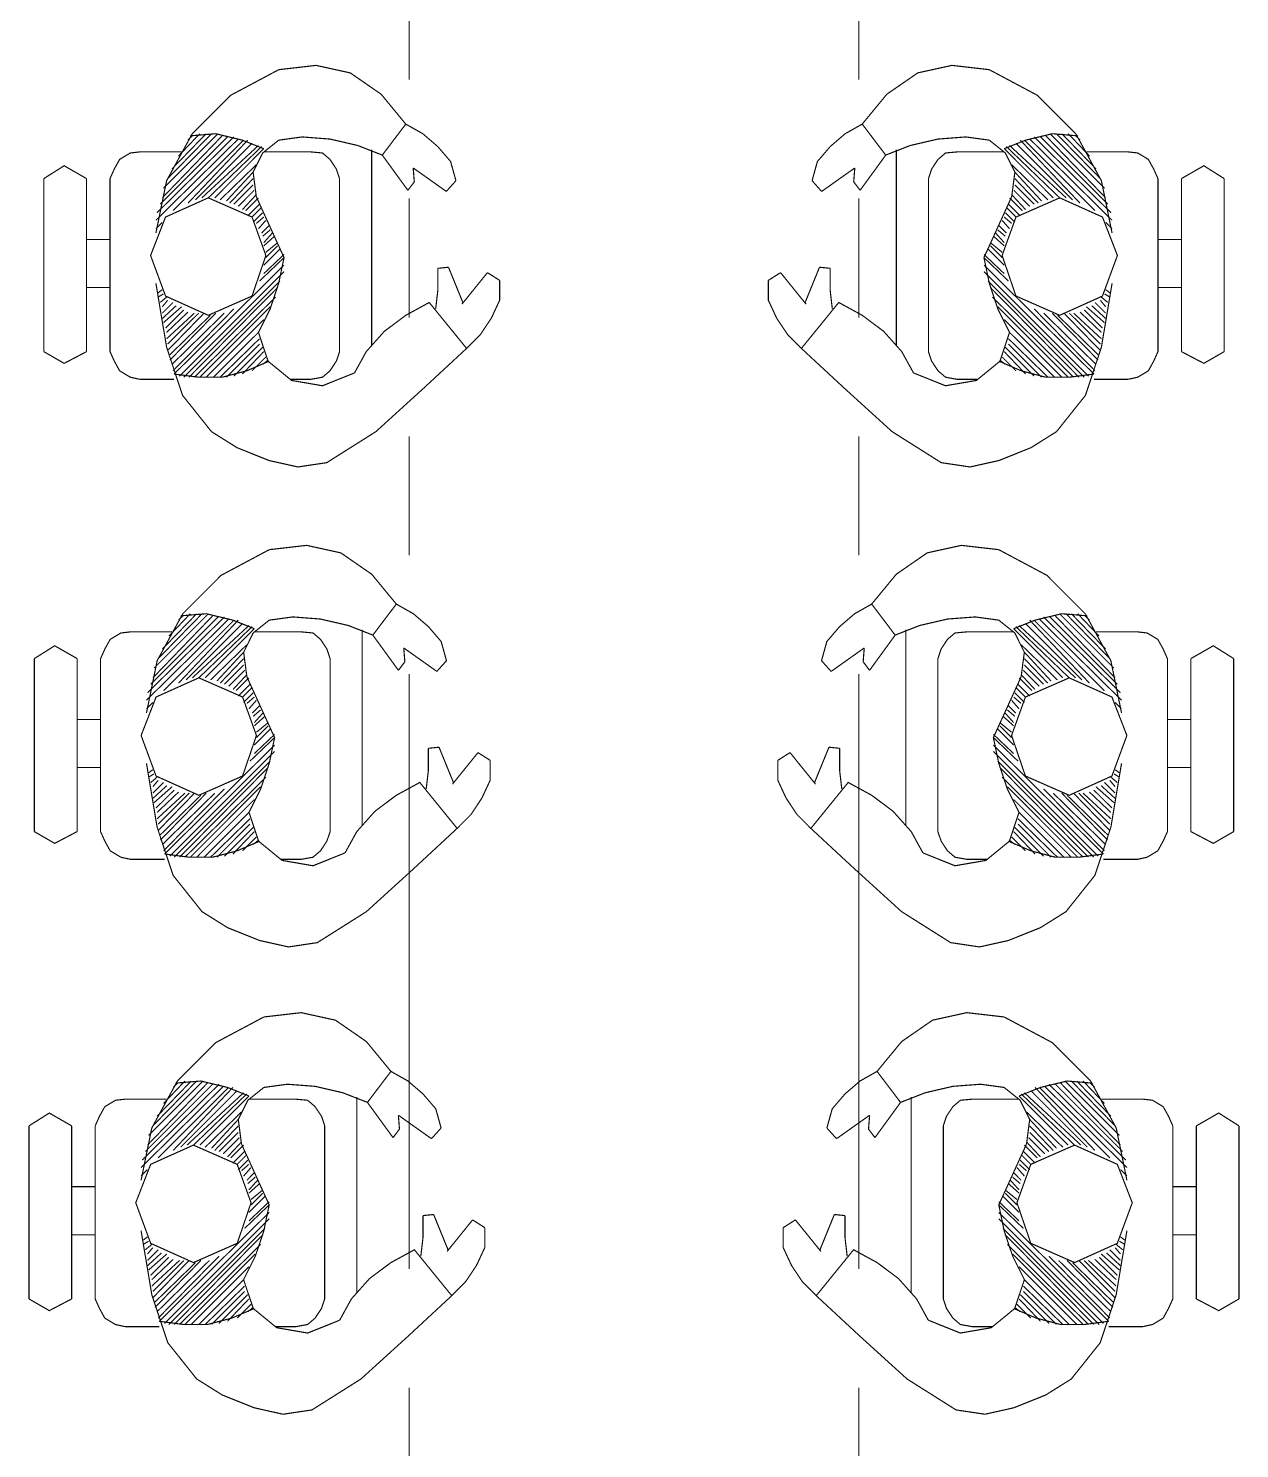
# Model space of a CAD drawing. Header units: inches. Extents: x -217 to 2701, y -906 to 3312.
# Drawn here: x 723.7 to 788.3, y 1552.2 to 1628 of the extents above; entities that cross this region are included whole.
import ezdxf

# ---------------------------------------------------------------- set-up
doc = ezdxf.new("R2010")
doc.units = ezdxf.units.IN
doc.header["$MEASUREMENT"] = 0
doc.linetypes.add('PHANTOM', pattern=[63.5, 31.75, -6.35, 6.35, -6.35, 6.35, -6.35])
doc.layers.add('PHAN', color=8, linetype='PHANTOM', lineweight=18)

msp = doc.modelspace()

# ---------------------------------------------------------------- linework, layer by layer
at = {"layer": 'PHAN', "lineweight": 0}
for p, q in [((744, 1657), (744, 1463.635)), ((768, 1657), (768, 1463.635))]:
    msp.add_line(p, q, dxfattribs=at)
at = {"layer": 'PHAN', "lineweight": 0, "const_width": 0.0614}
for points in [[(730.469, 1617.054), (731.041, 1619.85), (732.408, 1622.358), (734.461, 1624.41), (737.027, 1625.777)], [(737.027, 1625.777), (739.022, 1626.007), (740.848, 1625.606), (742.5, 1624.465), (743.812, 1622.872)], [(774.973, 1625.777), (772.978, 1626.007), (771.152, 1625.606), (769.5, 1624.465), (768.188, 1622.872)], [(781.531, 1617.054), (780.959, 1619.85), (779.592, 1622.358), (777.539, 1624.41), (774.973, 1625.777)], [(743.812, 1622.872), (742.558, 1621.217), (743.925, 1619.336)], [(743.812, 1622.872), (744.723, 1622.358), (745.522, 1621.673), (746.207, 1620.874), (746.491, 1619.85)], [(768.188, 1622.872), (767.277, 1622.358), (766.478, 1621.673), (765.793, 1620.874), (765.509, 1619.85)], [(768.188, 1622.872), (769.442, 1621.217), (768.075, 1619.336)], [(734.862, 1622.073), (730.469, 1617.739)], [(734.632, 1622.186), (730.527, 1618.14)], [(734.29, 1622.186), (730.699, 1618.595)], [(734.005, 1622.245), (730.812, 1618.935)], [(733.779, 1622.358), (730.87, 1619.449)], [(733.436, 1622.358), (731.096, 1619.963)], [(733.149, 1622.358), (731.326, 1620.477)], [(735.146, 1622.015), (731.384, 1618.253)], [(732.809, 1622.358), (731.668, 1621.159)], [(732.408, 1622.245), (732.182, 1622.015)], [(735.372, 1622.015), (732.182, 1618.65)], [(732.295, 1622.245), (733.663, 1622.358), (735.088, 1622.015), (736.229, 1621.559)], [(735.831, 1618.993), (735.66, 1620.305), (736.171, 1621.33), (737.027, 1622.015), (738.281, 1622.186)], [(738.281, 1622.186), (739.765, 1622.073), (741.245, 1621.731), (742.558, 1621.217)], [(773.719, 1622.186), (772.235, 1622.073), (770.755, 1621.731), (769.442, 1621.217)], [(776.169, 1618.993), (776.34, 1620.305), (775.829, 1621.33), (774.973, 1622.015), (773.719, 1622.186)], [(779.705, 1622.245), (778.337, 1622.358), (776.912, 1622.015), (775.771, 1621.559)], [(776.628, 1622.015), (779.818, 1618.65)], [(776.854, 1622.015), (780.616, 1618.253)], [(777.138, 1622.073), (781.531, 1617.739)], [(777.368, 1622.186), (781.473, 1618.14)], [(777.71, 1622.186), (781.301, 1618.595)], [(777.995, 1622.245), (781.188, 1618.935)], [(778.221, 1622.358), (781.13, 1619.449)], [(778.564, 1622.358), (780.904, 1619.963)], [(778.851, 1622.358), (780.674, 1620.477)], [(779.191, 1622.358), (780.332, 1621.159)], [(779.592, 1622.245), (779.818, 1622.015)], [(728.019, 1619.963), (728.249, 1620.477), (728.533, 1620.987), (729.102, 1621.33), (729.616, 1621.388)], [(731.84, 1621.388), (729.616, 1621.388)], [(735.602, 1621.844), (732.58, 1618.822)], [(735.945, 1621.731), (732.922, 1618.935)], [(736.116, 1621.673), (733.265, 1618.935)], [(736.229, 1621.559), (733.608, 1618.935)], [(738.737, 1621.388), (736.229, 1621.388)], [(738.737, 1621.388), (739.364, 1621.33), (739.765, 1620.987), (740.104, 1620.477), (740.276, 1619.963)], [(741.989, 1621.501), (741.989, 1611.068)], [(770.011, 1621.501), (770.011, 1611.068)], [(773.263, 1621.388), (772.636, 1621.33), (772.235, 1620.987), (771.896, 1620.477), (771.724, 1619.963)], [(773.263, 1621.388), (775.771, 1621.388)], [(775.771, 1621.559), (778.392, 1618.935)], [(775.884, 1621.673), (778.735, 1618.935)], [(776.055, 1621.731), (779.078, 1618.935)], [(776.398, 1621.844), (779.42, 1618.822)], [(780.16, 1621.388), (782.384, 1621.388)], [(783.981, 1619.963), (783.751, 1620.477), (783.467, 1620.987), (782.898, 1621.33), (782.384, 1621.388)], [(724.483, 1619.963), (725.569, 1620.648), (726.765, 1619.963)], [(735.831, 1620.703), (733.892, 1618.822)], [(743.925, 1619.336), (744.268, 1619.791), (744.209, 1620.532)], [(745.977, 1619.277), (744.209, 1620.532)], [(766.023, 1619.277), (767.791, 1620.532)], [(768.075, 1619.336), (767.732, 1619.791), (767.791, 1620.532)], [(776.169, 1620.703), (778.108, 1618.822)], [(787.517, 1619.963), (786.431, 1620.648), (785.235, 1619.963)], [(724.483, 1610.725), (724.483, 1619.963)], [(726.765, 1619.963), (726.765, 1610.725)], [(728.019, 1619.963), (728.019, 1610.725)], [(735.66, 1620.305), (734.235, 1618.767)], [(735.66, 1619.963), (734.406, 1618.65)], [(735.66, 1619.62), (734.632, 1618.595)], [(740.276, 1610.725), (740.276, 1619.963)], [(746.491, 1619.85), (745.977, 1619.277)], [(765.509, 1619.85), (766.023, 1619.277)], [(771.724, 1610.725), (771.724, 1619.963)], [(776.34, 1620.305), (777.765, 1618.767)], [(776.34, 1619.963), (777.594, 1618.65)], [(776.34, 1619.62), (777.368, 1618.595)], [(783.981, 1619.963), (783.981, 1610.725)], [(785.235, 1619.963), (785.235, 1610.725)], [(787.517, 1610.725), (787.517, 1619.963)], [(733.265, 1618.935), (735.602, 1617.91), (736.342, 1615.858), (735.602, 1613.692), (733.265, 1612.664), (730.983, 1613.692), (730.185, 1615.858), (730.983, 1617.91), (733.265, 1618.935)], [(735.715, 1619.336), (734.862, 1618.479)], [(735.831, 1619.106), (735.088, 1618.308)], [(735.945, 1618.935), (735.259, 1618.253)], [(735.831, 1618.993), (737.312, 1615.745), (737.027, 1614.374), (736.572, 1613.007), (735.945, 1611.753)], [(776.169, 1618.993), (774.688, 1615.745), (774.973, 1614.374), (775.428, 1613.007), (776.055, 1611.753)], [(778.735, 1618.935), (776.398, 1617.91), (775.658, 1615.858), (776.398, 1613.692), (778.735, 1612.664), (781.017, 1613.692), (781.815, 1615.858), (781.017, 1617.91), (778.735, 1618.935)], [(776.055, 1618.935), (776.741, 1618.253)], [(776.169, 1619.106), (776.912, 1618.308)], [(776.285, 1619.336), (777.138, 1618.479)], [(735.999, 1618.595), (735.372, 1617.968)], [(736.116, 1618.424), (735.602, 1617.91)], [(736.171, 1618.14), (735.66, 1617.626)], [(775.829, 1618.14), (776.34, 1617.626)], [(775.884, 1618.424), (776.398, 1617.91)], [(776.001, 1618.595), (776.628, 1617.968)], [(730.812, 1617.626), (730.469, 1617.283)], [(736.229, 1617.91), (735.831, 1617.568)], [(736.342, 1617.739), (735.945, 1617.283)], [(736.513, 1617.454), (736.116, 1617.054)], [(775.487, 1617.454), (775.884, 1617.054)], [(775.658, 1617.739), (776.055, 1617.283)], [(775.771, 1617.91), (776.169, 1617.568)], [(781.188, 1617.626), (781.531, 1617.283)], [(726.765, 1616.714), (728.019, 1616.714)], [(736.572, 1617.225), (736.171, 1616.882)], [(736.685, 1617.054), (736.229, 1616.543)], [(736.798, 1616.882), (736.229, 1616.372)], [(736.969, 1616.543), (736.342, 1616.029)], [(775.031, 1616.543), (775.658, 1616.029)], [(775.202, 1616.882), (775.771, 1616.372)], [(775.315, 1617.054), (775.771, 1616.543)], [(775.428, 1617.225), (775.829, 1616.882)], [(785.235, 1616.714), (783.981, 1616.714)], [(737.086, 1616.2), (736.229, 1615.344)], [(737.312, 1615.916), (736.229, 1614.888)], [(736.969, 1616.372), (736.342, 1615.745)], [(774.688, 1615.916), (775.771, 1614.888)], [(774.914, 1616.2), (775.771, 1615.344)], [(775.031, 1616.372), (775.658, 1615.745)], [(737.312, 1615.344), (731.439, 1609.529)], [(737.312, 1615.745), (735.999, 1614.49)], [(746.094, 1615.231), (745.522, 1615.172)], [(745.522, 1615.172), (745.522, 1613.977)], [(746.869, 1613.329), (746.094, 1615.231)], [(765.131, 1613.329), (765.906, 1615.231)], [(765.906, 1615.231), (766.478, 1615.172)], [(766.478, 1615.172), (766.478, 1613.977)], [(774.688, 1615.745), (776.001, 1614.49)], [(774.688, 1615.344), (780.561, 1609.529)], [(741.074, 1609.587), (741.701, 1610.725), (742.671, 1611.811), (743.812, 1612.664), (745.066, 1613.349), (747.06, 1610.896), (744.723, 1608.731), (742.215, 1606.452), (739.594, 1604.797), (738.052, 1604.567), (736.513, 1604.91), (734.804, 1605.595), (733.436, 1606.452), (731.895, 1608.388), (731.041, 1610.954), (730.469, 1614.374)], [(737.312, 1615.001), (731.726, 1609.416)], [(737.086, 1614.49), (731.953, 1609.358)], [(746.81, 1613.257), (748.173, 1614.942)], [(747.06, 1610.896), (747.799, 1611.637), (748.382, 1612.513), (748.826, 1613.467), (748.823, 1614.53)], [(748.823, 1614.53), (748.173, 1614.942)], [(764.94, 1610.896), (764.201, 1611.637), (763.618, 1612.513), (763.174, 1613.467), (763.177, 1614.53)], [(763.177, 1614.53), (763.827, 1614.942)], [(765.19, 1613.257), (763.827, 1614.942)], [(770.926, 1609.587), (770.299, 1610.725), (769.329, 1611.811), (768.188, 1612.664), (766.934, 1613.349), (764.94, 1610.896), (767.277, 1608.731), (769.785, 1606.452), (772.406, 1604.797), (773.948, 1604.567), (775.487, 1604.91), (777.196, 1605.595), (778.564, 1606.452), (780.105, 1608.388), (780.959, 1610.954), (781.531, 1614.374)], [(774.688, 1615.001), (780.274, 1609.416)], [(774.914, 1614.49), (780.047, 1609.358)], [(728.019, 1614.148), (726.765, 1614.148)], [(730.812, 1614.035), (730.585, 1613.863)], [(730.87, 1613.805), (730.585, 1613.634)], [(731.041, 1613.634), (730.699, 1613.349)], [(736.969, 1614.148), (732.237, 1609.358)], [(736.856, 1613.634), (732.522, 1609.358)], [(745.522, 1613.977), (745.409, 1613.007)], [(766.478, 1613.977), (766.591, 1613.007)], [(775.031, 1614.148), (779.763, 1609.358)], [(775.144, 1613.634), (779.478, 1609.358)], [(780.959, 1613.634), (781.301, 1613.349)], [(781.13, 1613.805), (781.415, 1613.634)], [(781.188, 1614.035), (781.415, 1613.863)], [(783.981, 1614.148), (785.235, 1614.148)], [(731.096, 1613.463), (730.812, 1613.12)], [(731.384, 1613.349), (730.812, 1612.777)], [(731.555, 1613.178), (730.812, 1612.493)], [(731.84, 1613.12), (730.87, 1612.267)], [(731.953, 1612.949), (730.983, 1611.982)], [(732.182, 1612.836), (731.041, 1611.753)], [(732.522, 1612.777), (731.041, 1611.41)], [(733.036, 1612.777), (731.096, 1610.783)], [(732.751, 1612.777), (731.096, 1611.126)], [(733.663, 1612.777), (731.213, 1610.269)], [(734.118, 1612.777), (731.326, 1610.043)], [(734.632, 1613.007), (731.384, 1609.7)], [(736.572, 1613.12), (732.809, 1609.358)], [(775.428, 1613.12), (779.191, 1609.358)], [(777.368, 1613.007), (780.616, 1609.7)], [(777.882, 1612.777), (780.674, 1610.043)], [(778.337, 1612.777), (780.787, 1610.269)], [(778.964, 1612.777), (780.904, 1610.783)], [(779.249, 1612.777), (780.904, 1611.126)], [(779.478, 1612.777), (780.959, 1611.41)], [(779.818, 1612.836), (780.959, 1611.753)], [(780.047, 1612.949), (781.017, 1611.982)], [(780.16, 1613.12), (781.13, 1612.267)], [(780.445, 1613.178), (781.188, 1612.493)], [(780.616, 1613.349), (781.188, 1612.777)], [(780.904, 1613.463), (781.188, 1613.12)], [(733.378, 1612.664), (731.213, 1610.557)], [(736.229, 1612.438), (733.149, 1609.358)], [(775.771, 1612.438), (778.851, 1609.358)], [(778.622, 1612.664), (780.787, 1610.557)], [(735.945, 1611.753), (733.549, 1609.358)], [(735.999, 1611.41), (733.892, 1609.358)], [(741.074, 1609.587), (739.364, 1608.902), (737.713, 1609.186), (736.458, 1610.214), (735.945, 1611.753)], [(770.926, 1609.587), (772.636, 1608.902), (774.287, 1609.186), (775.542, 1610.214), (776.055, 1611.753)], [(776.001, 1611.41), (778.108, 1609.358)], [(776.055, 1611.753), (778.451, 1609.358)], [(726.765, 1610.725), (725.569, 1610.098), (724.483, 1610.725)], [(729.616, 1609.245), (729.102, 1609.358), (728.533, 1609.7), (728.249, 1610.214), (728.019, 1610.725)], [(735.999, 1611.126), (734.235, 1609.358)], [(736.171, 1610.954), (734.632, 1609.416)], [(736.229, 1610.725), (735.088, 1609.529)], [(740.276, 1610.725), (740.104, 1610.214), (739.765, 1609.7), (739.364, 1609.358), (738.737, 1609.245)], [(771.724, 1610.725), (771.896, 1610.214), (772.235, 1609.7), (772.636, 1609.358), (773.263, 1609.245)], [(775.771, 1610.725), (776.912, 1609.529)], [(775.829, 1610.954), (777.368, 1609.416)], [(776.001, 1611.126), (777.765, 1609.358)], [(782.384, 1609.245), (782.898, 1609.358), (783.467, 1609.7), (783.751, 1610.214), (783.981, 1610.725)], [(785.235, 1610.725), (786.431, 1610.098), (787.517, 1610.725)], [(736.513, 1610.214), (735.317, 1609.7), (734.005, 1609.358), (732.751, 1609.358), (731.439, 1609.529)], [(736.342, 1610.44), (735.602, 1609.7)], [(736.458, 1610.269), (736.171, 1610.043)], [(775.487, 1610.214), (776.683, 1609.7), (777.995, 1609.358), (779.249, 1609.358), (780.561, 1609.529)], [(775.542, 1610.269), (775.829, 1610.043)], [(775.658, 1610.44), (776.398, 1609.7)], [(729.616, 1609.245), (731.439, 1609.245)], [(737.654, 1609.245), (738.737, 1609.245)], [(774.346, 1609.245), (773.263, 1609.245)], [(782.384, 1609.245), (780.561, 1609.245)], [(729.964, 1591.427), (730.536, 1594.223), (731.903, 1596.731), (733.956, 1598.784), (736.522, 1600.151)], [(736.522, 1600.151), (738.517, 1600.381), (740.343, 1599.98), (741.994, 1598.839), (743.307, 1597.245)], [(775.478, 1600.151), (773.483, 1600.381), (771.657, 1599.98), (770.006, 1598.839), (768.693, 1597.245)], [(782.036, 1591.427), (781.464, 1594.223), (780.097, 1596.731), (778.044, 1598.784), (775.478, 1600.151)], [(743.307, 1597.245), (742.053, 1595.59), (743.42, 1593.709)], [(743.307, 1597.245), (744.218, 1596.731), (745.017, 1596.046), (745.702, 1595.248), (745.986, 1594.223)], [(768.693, 1597.245), (767.782, 1596.731), (766.983, 1596.046), (766.298, 1595.248), (766.014, 1594.223)], [(768.693, 1597.245), (769.947, 1595.59), (768.58, 1593.709)], [(734.357, 1596.447), (729.964, 1592.112)], [(734.127, 1596.56), (730.022, 1592.513)], [(733.785, 1596.56), (730.194, 1592.969)], [(733.5, 1596.618), (730.307, 1593.308)], [(733.274, 1596.731), (730.365, 1593.822)], [(732.931, 1596.731), (730.591, 1594.336)], [(732.644, 1596.731), (730.821, 1594.85)], [(734.641, 1596.389), (730.879, 1592.626)], [(732.304, 1596.731), (731.163, 1595.532)], [(731.903, 1596.618), (731.677, 1596.389)], [(734.867, 1596.389), (731.677, 1593.024)], [(731.79, 1596.618), (733.157, 1596.731), (734.583, 1596.389), (735.724, 1595.933)], [(735.097, 1596.217), (732.075, 1593.195)], [(735.439, 1596.104), (732.417, 1593.308)], [(735.326, 1593.367), (735.155, 1594.679), (735.666, 1595.703), (736.522, 1596.389), (737.776, 1596.56)], [(737.776, 1596.56), (739.26, 1596.447), (740.74, 1596.104), (742.053, 1595.59)], [(774.224, 1596.56), (772.74, 1596.447), (771.26, 1596.104), (769.947, 1595.59)], [(776.674, 1593.367), (776.845, 1594.679), (776.334, 1595.703), (775.478, 1596.389), (774.224, 1596.56)], [(780.21, 1596.618), (778.843, 1596.731), (777.417, 1596.389), (776.276, 1595.933)], [(776.561, 1596.104), (779.583, 1593.308)], [(776.903, 1596.217), (779.925, 1593.195)], [(777.133, 1596.389), (780.323, 1593.024)], [(777.359, 1596.389), (781.121, 1592.626)], [(777.643, 1596.447), (782.036, 1592.112)], [(777.873, 1596.56), (781.978, 1592.513)], [(778.215, 1596.56), (781.806, 1592.969)], [(778.5, 1596.618), (781.693, 1593.308)], [(778.726, 1596.731), (781.635, 1593.822)], [(779.069, 1596.731), (781.409, 1594.336)], [(779.356, 1596.731), (781.179, 1594.85)], [(779.696, 1596.731), (780.837, 1595.532)], [(780.097, 1596.618), (780.323, 1596.389)], [(727.514, 1594.336), (727.743, 1594.85), (728.028, 1595.361), (728.597, 1595.703), (729.111, 1595.762)], [(731.334, 1595.762), (729.111, 1595.762)], [(735.611, 1596.046), (732.76, 1593.308)], [(735.724, 1595.933), (733.103, 1593.308)], [(738.232, 1595.762), (735.724, 1595.762)], [(738.232, 1595.762), (738.859, 1595.703), (739.26, 1595.361), (739.599, 1594.85), (739.771, 1594.336)], [(741.484, 1595.875), (741.484, 1585.441)], [(770.516, 1595.875), (770.516, 1585.441)], [(773.768, 1595.762), (773.141, 1595.703), (772.74, 1595.361), (772.401, 1594.85), (772.229, 1594.336)], [(773.768, 1595.762), (776.276, 1595.762)], [(776.276, 1595.933), (778.897, 1593.308)], [(776.389, 1596.046), (779.24, 1593.308)], [(780.666, 1595.762), (782.889, 1595.762)], [(784.486, 1594.336), (784.257, 1594.85), (783.972, 1595.361), (783.403, 1595.703), (782.889, 1595.762)], [(723.978, 1594.336), (725.064, 1595.021), (726.26, 1594.336)], [(735.326, 1595.076), (733.387, 1593.195)], [(735.155, 1594.679), (733.73, 1593.14)], [(743.42, 1593.709), (743.762, 1594.165), (743.704, 1594.905)], [(745.472, 1593.651), (743.704, 1594.905)], [(766.528, 1593.651), (768.296, 1594.905)], [(768.58, 1593.709), (768.238, 1594.165), (768.296, 1594.905)], [(776.674, 1595.076), (778.613, 1593.195)], [(776.845, 1594.679), (778.27, 1593.14)], [(788.022, 1594.336), (786.936, 1595.021), (785.74, 1594.336)], [(723.978, 1585.098), (723.978, 1594.336)], [(726.26, 1594.336), (726.26, 1585.098)], [(727.514, 1594.336), (727.514, 1585.098)], [(735.155, 1594.336), (733.901, 1593.024)], [(735.155, 1593.994), (734.127, 1592.969)], [(739.771, 1585.098), (739.771, 1594.336)], [(745.986, 1594.223), (745.472, 1593.651)], [(766.014, 1594.223), (766.528, 1593.651)], [(772.229, 1585.098), (772.229, 1594.336)], [(776.845, 1594.336), (778.099, 1593.024)], [(776.845, 1593.994), (777.873, 1592.969)], [(784.486, 1594.336), (784.486, 1585.098)], [(785.74, 1594.336), (785.74, 1585.098)], [(788.022, 1585.098), (788.022, 1594.336)], [(732.76, 1593.308), (735.097, 1592.284), (735.837, 1590.231), (735.097, 1588.066), (732.76, 1587.038), (730.478, 1588.066), (729.68, 1590.231), (730.478, 1592.284), (732.76, 1593.308)], [(735.21, 1593.709), (734.357, 1592.853)], [(735.326, 1593.48), (734.583, 1592.681)], [(735.439, 1593.308), (734.754, 1592.626)], [(735.326, 1593.367), (736.807, 1590.118), (736.522, 1588.748), (736.067, 1587.38), (735.439, 1586.126)], [(776.674, 1593.367), (775.193, 1590.118), (775.478, 1588.748), (775.933, 1587.38), (776.561, 1586.126)], [(779.24, 1593.308), (776.903, 1592.284), (776.163, 1590.231), (776.903, 1588.066), (779.24, 1587.038), (781.522, 1588.066), (782.32, 1590.231), (781.522, 1592.284), (779.24, 1593.308)], [(776.561, 1593.308), (777.246, 1592.626)], [(776.674, 1593.48), (777.417, 1592.681)], [(776.79, 1593.709), (777.643, 1592.853)], [(735.494, 1592.969), (734.867, 1592.342)], [(735.611, 1592.798), (735.097, 1592.284)], [(735.666, 1592.513), (735.155, 1591.999)], [(735.724, 1592.284), (735.326, 1591.941)], [(776.276, 1592.284), (776.674, 1591.941)], [(776.334, 1592.513), (776.845, 1591.999)], [(776.389, 1592.798), (776.903, 1592.284)], [(776.506, 1592.969), (777.133, 1592.342)], [(730.307, 1591.999), (729.964, 1591.657)], [(735.837, 1592.112), (735.439, 1591.657)], [(736.008, 1591.828), (735.611, 1591.427)], [(736.067, 1591.599), (735.666, 1591.256)], [(775.933, 1591.599), (776.334, 1591.256)], [(775.992, 1591.828), (776.389, 1591.427)], [(776.163, 1592.112), (776.561, 1591.657)], [(781.693, 1591.999), (782.036, 1591.657)], [(726.26, 1591.088), (727.514, 1591.088)], [(736.18, 1591.427), (735.724, 1590.917)], [(736.293, 1591.256), (735.724, 1590.745)], [(736.464, 1590.917), (735.837, 1590.403)], [(775.536, 1590.917), (776.163, 1590.403)], [(775.707, 1591.256), (776.276, 1590.745)], [(775.82, 1591.427), (776.276, 1590.917)], [(785.74, 1591.088), (784.486, 1591.088)], [(736.807, 1590.118), (735.494, 1588.864)], [(736.58, 1590.574), (735.724, 1589.717)], [(736.807, 1590.289), (735.724, 1589.262)], [(736.464, 1590.745), (735.837, 1590.118)], [(775.193, 1590.289), (776.276, 1589.262)], [(775.193, 1590.118), (776.506, 1588.864)], [(775.42, 1590.574), (776.276, 1589.717)], [(775.536, 1590.745), (776.163, 1590.118)], [(736.807, 1589.717), (730.934, 1583.903)], [(736.807, 1589.375), (731.221, 1583.789)], [(745.589, 1589.604), (745.017, 1589.546)], [(745.017, 1589.546), (745.017, 1588.35)], [(746.364, 1587.703), (745.589, 1589.604)], [(746.305, 1587.63), (747.668, 1589.316)], [(748.318, 1588.904), (747.668, 1589.316)], [(763.682, 1588.904), (764.332, 1589.316)], [(765.695, 1587.63), (764.332, 1589.316)], [(765.636, 1587.703), (766.411, 1589.604)], [(766.411, 1589.604), (766.983, 1589.546)], [(766.983, 1589.546), (766.983, 1588.35)], [(775.193, 1589.717), (781.066, 1583.903)], [(775.193, 1589.375), (780.779, 1583.789)], [(727.514, 1588.521), (726.26, 1588.521)], [(740.569, 1583.961), (741.196, 1585.098), (742.166, 1586.185), (743.307, 1587.038), (744.561, 1587.723), (746.555, 1585.27), (744.218, 1583.104), (741.71, 1580.825), (739.089, 1579.171), (737.547, 1578.941), (736.008, 1579.284), (734.298, 1579.969), (732.931, 1580.825), (731.389, 1582.762), (730.536, 1585.328), (729.964, 1588.748)], [(736.58, 1588.864), (731.448, 1583.731)], [(736.464, 1588.521), (731.732, 1583.731)], [(746.555, 1585.27), (747.294, 1586.011), (747.877, 1586.887), (748.321, 1587.841), (748.318, 1588.904)], [(765.445, 1585.27), (764.706, 1586.011), (764.123, 1586.887), (763.679, 1587.841), (763.682, 1588.904)], [(771.431, 1583.961), (770.804, 1585.098), (769.834, 1586.185), (768.693, 1587.038), (767.439, 1587.723), (765.445, 1585.27), (767.782, 1583.104), (770.29, 1580.825), (772.911, 1579.171), (774.453, 1578.941), (775.992, 1579.284), (777.702, 1579.969), (779.069, 1580.825), (780.611, 1582.762), (781.464, 1585.328), (782.036, 1588.748)], [(775.42, 1588.864), (780.552, 1583.731)], [(775.536, 1588.521), (780.268, 1583.731)], [(784.486, 1588.521), (785.74, 1588.521)], [(730.307, 1588.408), (730.08, 1588.237)], [(730.365, 1588.179), (730.08, 1588.007)], [(730.536, 1588.007), (730.194, 1587.723)], [(730.591, 1587.836), (730.307, 1587.494)], [(736.351, 1588.007), (732.017, 1583.731)], [(745.017, 1588.35), (744.903, 1587.38)], [(766.983, 1588.35), (767.097, 1587.38)], [(775.649, 1588.007), (779.983, 1583.731)], [(781.409, 1587.836), (781.693, 1587.494)], [(781.464, 1588.007), (781.806, 1587.723)], [(781.635, 1588.179), (781.92, 1588.007)], [(781.693, 1588.408), (781.92, 1588.237)], [(730.879, 1587.723), (730.307, 1587.151)], [(731.05, 1587.552), (730.307, 1586.867)], [(731.334, 1587.494), (730.365, 1586.64)], [(731.448, 1587.322), (730.478, 1586.356)], [(731.677, 1587.209), (730.536, 1586.126)], [(732.017, 1587.151), (730.536, 1585.784)], [(732.53, 1587.151), (730.591, 1585.157)], [(732.246, 1587.151), (730.591, 1585.499)], [(733.157, 1587.151), (730.707, 1584.643)], [(732.873, 1587.038), (730.707, 1584.93)], [(733.613, 1587.151), (730.821, 1584.416)], [(734.127, 1587.38), (730.879, 1584.074)], [(736.067, 1587.494), (732.304, 1583.731)], [(775.933, 1587.494), (779.696, 1583.731)], [(777.873, 1587.38), (781.121, 1584.074)], [(778.387, 1587.151), (781.179, 1584.416)], [(778.843, 1587.151), (781.293, 1584.643)], [(779.127, 1587.038), (781.293, 1584.93)], [(779.47, 1587.151), (781.409, 1585.157)], [(779.754, 1587.151), (781.409, 1585.499)], [(779.983, 1587.151), (781.464, 1585.784)], [(780.323, 1587.209), (781.464, 1586.126)], [(780.552, 1587.322), (781.522, 1586.356)], [(780.666, 1587.494), (781.635, 1586.64)], [(780.95, 1587.552), (781.693, 1586.867)], [(781.121, 1587.723), (781.693, 1587.151)], [(735.724, 1586.812), (732.644, 1583.731)], [(776.276, 1586.812), (779.356, 1583.731)], [(735.439, 1586.126), (733.044, 1583.731)], [(735.494, 1585.784), (733.387, 1583.731)], [(735.494, 1585.499), (733.73, 1583.731)], [(740.569, 1583.961), (738.859, 1583.275), (737.207, 1583.56), (735.953, 1584.588), (735.439, 1586.126)], [(771.431, 1583.961), (773.141, 1583.275), (774.793, 1583.56), (776.047, 1584.588), (776.561, 1586.126)], [(776.506, 1585.784), (778.613, 1583.731)], [(776.506, 1585.499), (778.27, 1583.731)], [(776.561, 1586.126), (778.956, 1583.731)], [(726.26, 1585.098), (725.064, 1584.471), (723.978, 1585.098)], [(729.111, 1583.618), (728.597, 1583.731), (728.028, 1584.074), (727.743, 1584.588), (727.514, 1585.098)], [(735.666, 1585.328), (734.127, 1583.789)], [(735.724, 1585.098), (734.583, 1583.903)], [(735.837, 1584.814), (735.097, 1584.074)], [(739.771, 1585.098), (739.599, 1584.588), (739.26, 1584.074), (738.859, 1583.731), (738.232, 1583.618)], [(772.229, 1585.098), (772.401, 1584.588), (772.74, 1584.074), (773.141, 1583.731), (773.768, 1583.618)], [(776.163, 1584.814), (776.903, 1584.074)], [(776.276, 1585.098), (777.417, 1583.903)], [(776.334, 1585.328), (777.873, 1583.789)], [(782.889, 1583.618), (783.403, 1583.731), (783.972, 1584.074), (784.257, 1584.588), (784.486, 1585.098)], [(785.74, 1585.098), (786.936, 1584.471), (788.022, 1585.098)], [(736.008, 1584.588), (734.812, 1584.074), (733.5, 1583.731), (732.246, 1583.731), (730.934, 1583.903)], [(735.953, 1584.643), (735.666, 1584.416)], [(775.992, 1584.588), (777.188, 1584.074), (778.5, 1583.731), (779.754, 1583.731), (781.066, 1583.903)], [(776.047, 1584.643), (776.334, 1584.416)], [(729.111, 1583.618), (730.934, 1583.618)], [(737.149, 1583.618), (738.232, 1583.618)], [(774.851, 1583.618), (773.768, 1583.618)], [(782.889, 1583.618), (781.066, 1583.618)], [(729.677, 1566.478), (730.249, 1569.274), (731.616, 1571.782), (733.668, 1573.835), (736.235, 1575.202)], [(736.235, 1575.202), (738.229, 1575.432), (740.055, 1575.031), (741.707, 1573.89), (743.019, 1572.296)], [(775.765, 1575.202), (773.771, 1575.432), (771.945, 1575.031), (770.293, 1573.89), (768.981, 1572.296)], [(782.323, 1566.478), (781.751, 1569.274), (780.384, 1571.782), (778.332, 1573.835), (775.765, 1575.202)], [(743.019, 1572.296), (741.765, 1570.641), (743.132, 1568.76)], [(743.019, 1572.296), (743.931, 1571.782), (744.729, 1571.097), (745.414, 1570.299), (745.699, 1569.274)], [(768.981, 1572.296), (768.069, 1571.782), (767.271, 1571.097), (766.586, 1570.299), (766.301, 1569.274)], [(768.981, 1572.296), (770.235, 1570.641), (768.868, 1568.76)], [(734.069, 1571.498), (729.677, 1567.164)], [(733.84, 1571.611), (729.735, 1567.564)], [(733.497, 1571.611), (729.906, 1568.02)], [(733.213, 1571.669), (730.019, 1568.36)], [(732.986, 1571.782), (730.077, 1568.873)], [(732.644, 1571.782), (730.304, 1569.387)], [(732.356, 1571.782), (730.533, 1569.901)], [(734.354, 1571.44), (730.591, 1567.678)], [(732.017, 1571.782), (730.876, 1570.583)], [(731.616, 1571.669), (731.39, 1571.44)], [(734.58, 1571.44), (731.39, 1568.075)], [(731.503, 1571.669), (732.87, 1571.782), (734.295, 1571.44), (735.436, 1570.984)], [(734.809, 1571.269), (731.787, 1568.246)], [(735.152, 1571.155), (732.13, 1568.36)], [(735.323, 1571.097), (732.472, 1568.36)], [(735.039, 1568.418), (734.868, 1569.73), (735.378, 1570.755), (736.235, 1571.44), (737.489, 1571.611)], [(737.489, 1571.611), (738.972, 1571.498), (740.453, 1571.155), (741.765, 1570.641)], [(774.511, 1571.611), (773.028, 1571.498), (771.547, 1571.155), (770.235, 1570.641)], [(776.961, 1568.418), (777.132, 1569.73), (776.622, 1570.755), (775.765, 1571.44), (774.511, 1571.611)], [(780.497, 1571.669), (779.13, 1571.782), (777.705, 1571.44), (776.564, 1570.984)], [(776.677, 1571.097), (779.528, 1568.36)], [(776.848, 1571.155), (779.87, 1568.36)], [(777.191, 1571.269), (780.213, 1568.246)], [(777.42, 1571.44), (780.61, 1568.075)], [(777.646, 1571.44), (781.409, 1567.678)], [(777.931, 1571.498), (782.323, 1567.164)], [(778.16, 1571.611), (782.265, 1567.564)], [(778.503, 1571.611), (782.094, 1568.02)], [(778.787, 1571.669), (781.981, 1568.36)], [(779.014, 1571.782), (781.923, 1568.873)], [(779.356, 1571.782), (781.696, 1569.387)], [(779.644, 1571.782), (781.467, 1569.901)], [(779.983, 1571.782), (781.124, 1570.583)], [(780.384, 1571.669), (780.61, 1571.44)], [(727.226, 1569.387), (727.456, 1569.901), (727.74, 1570.412), (728.309, 1570.755), (728.823, 1570.813)], [(731.047, 1570.813), (728.823, 1570.813)], [(735.436, 1570.984), (732.815, 1568.36)], [(737.945, 1570.813), (735.436, 1570.813)], [(737.945, 1570.813), (738.572, 1570.755), (738.972, 1570.412), (739.312, 1569.901), (739.483, 1569.387)], [(741.196, 1570.926), (741.196, 1560.492)], [(770.804, 1570.926), (770.804, 1560.492)], [(774.055, 1570.813), (773.428, 1570.755), (773.028, 1570.412), (772.688, 1569.901), (772.517, 1569.387)], [(774.055, 1570.813), (776.564, 1570.813)], [(776.564, 1570.984), (779.185, 1568.36)], [(780.953, 1570.813), (783.177, 1570.813)], [(784.774, 1569.387), (784.544, 1569.901), (784.26, 1570.412), (783.691, 1570.755), (783.177, 1570.813)], [(723.69, 1569.387), (724.776, 1570.073), (725.972, 1569.387)], [(735.039, 1570.128), (733.099, 1568.246)], [(734.868, 1569.73), (733.442, 1568.191)], [(743.132, 1568.76), (743.475, 1569.216), (743.417, 1569.956)], [(745.185, 1568.702), (743.417, 1569.956)], [(766.815, 1568.702), (768.583, 1569.956)], [(768.868, 1568.76), (768.525, 1569.216), (768.583, 1569.956)], [(776.961, 1570.128), (778.901, 1568.246)], [(777.132, 1569.73), (778.558, 1568.191)], [(788.31, 1569.387), (787.224, 1570.073), (786.028, 1569.387)], [(723.69, 1560.15), (723.69, 1569.387)], [(725.972, 1569.387), (725.972, 1560.15)], [(727.226, 1569.387), (727.226, 1560.15)], [(734.868, 1569.387), (733.613, 1568.075)], [(734.868, 1569.045), (733.84, 1568.02)], [(739.483, 1560.15), (739.483, 1569.387)], [(745.699, 1569.274), (745.185, 1568.702)], [(766.301, 1569.274), (766.815, 1568.702)], [(772.517, 1560.15), (772.517, 1569.387)], [(777.132, 1569.387), (778.387, 1568.075)], [(777.132, 1569.045), (778.16, 1568.02)], [(784.774, 1569.387), (784.774, 1560.15)], [(786.028, 1569.387), (786.028, 1560.15)], [(788.31, 1560.15), (788.31, 1569.387)], [(732.472, 1568.36), (734.809, 1567.335), (735.55, 1565.282), (734.809, 1563.117), (732.472, 1562.089), (730.19, 1563.117), (729.392, 1565.282), (730.19, 1567.335), (732.472, 1568.36)], [(734.922, 1568.76), (734.069, 1567.904)], [(735.039, 1568.531), (734.295, 1567.732)], [(735.152, 1568.36), (734.467, 1567.678)], [(735.207, 1568.02), (734.58, 1567.393)], [(735.039, 1568.418), (736.519, 1565.169), (736.235, 1563.799), (735.779, 1562.432), (735.152, 1561.177)], [(776.961, 1568.418), (775.481, 1565.169), (775.765, 1563.799), (776.221, 1562.432), (776.848, 1561.177)], [(779.528, 1568.36), (777.191, 1567.335), (776.45, 1565.282), (777.191, 1563.117), (779.528, 1562.089), (781.81, 1563.117), (782.608, 1565.282), (781.81, 1567.335), (779.528, 1568.36)], [(776.793, 1568.02), (777.42, 1567.393)], [(776.848, 1568.36), (777.533, 1567.678)], [(776.961, 1568.531), (777.705, 1567.732)], [(777.078, 1568.76), (777.931, 1567.904)], [(735.323, 1567.849), (734.809, 1567.335)], [(735.378, 1567.564), (734.868, 1567.05)], [(735.436, 1567.335), (735.039, 1566.992)], [(776.564, 1567.335), (776.961, 1566.992)], [(776.622, 1567.564), (777.132, 1567.05)], [(776.677, 1567.849), (777.191, 1567.335)], [(730.019, 1567.05), (729.677, 1566.708)], [(735.55, 1567.164), (735.152, 1566.708)], [(735.721, 1566.879), (735.323, 1566.478)], [(735.779, 1566.65), (735.378, 1566.307)], [(776.221, 1566.65), (776.622, 1566.307)], [(776.279, 1566.879), (776.677, 1566.478)], [(776.45, 1567.164), (776.848, 1566.708)], [(781.981, 1567.05), (782.323, 1566.708)], [(725.972, 1566.139), (727.226, 1566.139)], [(735.892, 1566.478), (735.436, 1565.968)], [(736.005, 1566.307), (735.436, 1565.796)], [(736.177, 1565.968), (735.55, 1565.454)], [(736.177, 1565.796), (735.55, 1565.169)], [(775.823, 1565.968), (776.45, 1565.454)], [(775.823, 1565.796), (776.45, 1565.169)], [(775.995, 1566.307), (776.564, 1565.796)], [(776.108, 1566.478), (776.564, 1565.968)], [(786.028, 1566.139), (784.774, 1566.139)], [(736.519, 1565.169), (735.207, 1563.915)], [(736.293, 1565.625), (735.436, 1564.769)], [(736.519, 1565.341), (735.436, 1564.313)], [(775.481, 1565.341), (776.564, 1564.313)], [(775.481, 1565.169), (776.793, 1563.915)], [(775.707, 1565.625), (776.564, 1564.769)], [(736.519, 1564.769), (730.646, 1558.954)], [(736.519, 1564.426), (730.934, 1558.841)], [(745.301, 1564.655), (744.729, 1564.597)], [(744.729, 1564.597), (744.729, 1563.401)], [(746.076, 1562.754), (745.301, 1564.655)], [(746.018, 1562.681), (747.381, 1564.367)], [(748.03, 1563.955), (747.381, 1564.367)], [(763.97, 1563.955), (764.619, 1564.367)], [(765.982, 1562.681), (764.619, 1564.367)], [(765.924, 1562.754), (766.699, 1564.655)], [(766.699, 1564.655), (767.271, 1564.597)], [(767.271, 1564.597), (767.271, 1563.401)], [(775.481, 1564.769), (781.354, 1558.954)], [(775.481, 1564.426), (781.066, 1558.841)], [(727.226, 1563.573), (725.972, 1563.573)], [(740.282, 1559.012), (740.909, 1560.15), (741.878, 1561.236), (743.019, 1562.089), (744.273, 1562.774), (746.268, 1560.321), (743.931, 1558.155), (741.423, 1555.877), (738.801, 1554.222), (737.259, 1553.992), (735.721, 1554.335), (734.011, 1555.02), (732.644, 1555.877), (731.102, 1557.813), (730.249, 1560.379), (729.677, 1563.799)], [(730.019, 1563.459), (729.793, 1563.288)], [(736.293, 1563.915), (731.16, 1558.782)], [(736.177, 1563.573), (731.445, 1558.782)], [(746.268, 1560.321), (747.006, 1561.062), (747.59, 1561.938), (748.033, 1562.892), (748.03, 1563.955)], [(765.732, 1560.321), (764.994, 1561.062), (764.41, 1561.938), (763.967, 1562.892), (763.97, 1563.955)], [(771.718, 1559.012), (771.091, 1560.15), (770.122, 1561.236), (768.981, 1562.089), (767.727, 1562.774), (765.732, 1560.321), (768.069, 1558.155), (770.577, 1555.877), (773.199, 1554.222), (774.741, 1553.992), (776.279, 1554.335), (777.989, 1555.02), (779.356, 1555.877), (780.898, 1557.813), (781.751, 1560.379), (782.323, 1563.799)], [(775.707, 1563.915), (780.84, 1558.782)], [(775.823, 1563.573), (780.555, 1558.782)], [(781.981, 1563.459), (782.207, 1563.288)], [(784.774, 1563.573), (786.028, 1563.573)], [(730.077, 1563.23), (729.793, 1563.059)], [(730.249, 1563.059), (729.906, 1562.774)], [(730.304, 1562.887), (730.019, 1562.545)], [(730.591, 1562.774), (730.019, 1562.202)], [(736.063, 1563.059), (731.729, 1558.782)], [(744.729, 1563.401), (744.616, 1562.432)], [(767.271, 1563.401), (767.384, 1562.432)], [(775.937, 1563.059), (780.271, 1558.782)], [(781.409, 1562.774), (781.981, 1562.202)], [(781.696, 1562.887), (781.981, 1562.545)], [(781.751, 1563.059), (782.094, 1562.774)], [(781.923, 1563.23), (782.207, 1563.059)], [(730.763, 1562.603), (730.019, 1561.918)], [(731.047, 1562.545), (730.077, 1561.691)], [(731.16, 1562.373), (730.19, 1561.407)], [(731.39, 1562.26), (730.249, 1561.177)], [(731.729, 1562.202), (730.249, 1560.835)], [(731.958, 1562.202), (730.304, 1560.55)], [(732.243, 1562.202), (730.304, 1560.208)], [(732.87, 1562.202), (730.42, 1559.694)], [(732.586, 1562.089), (730.42, 1559.982)], [(733.326, 1562.202), (730.533, 1559.468)], [(733.84, 1562.432), (730.591, 1559.125)], [(735.779, 1562.545), (732.017, 1558.782)], [(776.221, 1562.545), (779.983, 1558.782)], [(778.16, 1562.432), (781.409, 1559.125)], [(778.674, 1562.202), (781.467, 1559.468)], [(779.13, 1562.202), (781.58, 1559.694)], [(779.414, 1562.089), (781.58, 1559.982)], [(779.757, 1562.202), (781.696, 1560.208)], [(780.042, 1562.202), (781.696, 1560.55)], [(780.271, 1562.202), (781.751, 1560.835)], [(780.61, 1562.26), (781.751, 1561.177)], [(780.84, 1562.373), (781.81, 1561.407)], [(780.953, 1562.545), (781.923, 1561.691)], [(781.237, 1562.603), (781.981, 1561.918)], [(735.436, 1561.863), (732.356, 1558.782)], [(776.564, 1561.863), (779.644, 1558.782)], [(735.152, 1561.177), (732.757, 1558.782)], [(735.207, 1560.835), (733.099, 1558.782)], [(735.207, 1560.55), (733.442, 1558.782)], [(740.282, 1559.012), (738.572, 1558.327), (736.92, 1558.611), (735.666, 1559.639), (735.152, 1561.177)], [(771.718, 1559.012), (773.428, 1558.327), (775.08, 1558.611), (776.334, 1559.639), (776.848, 1561.177)], [(776.793, 1560.835), (778.901, 1558.782)], [(776.793, 1560.55), (778.558, 1558.782)], [(776.848, 1561.177), (779.243, 1558.782)], [(725.972, 1560.15), (724.776, 1559.523), (723.69, 1560.15)], [(728.823, 1558.669), (728.309, 1558.782), (727.74, 1559.125), (727.456, 1559.639), (727.226, 1560.15)], [(735.378, 1560.379), (733.84, 1558.841)], [(735.436, 1560.15), (734.295, 1558.954)], [(735.55, 1559.865), (734.809, 1559.125)], [(735.666, 1559.694), (735.378, 1559.468)], [(739.483, 1560.15), (739.312, 1559.639), (738.972, 1559.125), (738.572, 1558.782), (737.945, 1558.669)], [(772.517, 1560.15), (772.688, 1559.639), (773.028, 1559.125), (773.428, 1558.782), (774.055, 1558.669)], [(776.334, 1559.694), (776.622, 1559.468)], [(776.45, 1559.865), (777.191, 1559.125)], [(776.564, 1560.15), (777.705, 1558.954)], [(776.622, 1560.379), (778.16, 1558.841)], [(783.177, 1558.669), (783.691, 1558.782), (784.26, 1559.125), (784.544, 1559.639), (784.774, 1560.15)], [(786.028, 1560.15), (787.224, 1559.523), (788.31, 1560.15)], [(735.721, 1559.639), (734.525, 1559.125), (733.213, 1558.782), (731.958, 1558.782), (730.646, 1558.954)], [(776.279, 1559.639), (777.475, 1559.125), (778.787, 1558.782), (780.042, 1558.782), (781.354, 1558.954)], [(728.823, 1558.669), (730.646, 1558.669)], [(736.862, 1558.669), (737.945, 1558.669)], [(775.138, 1558.669), (774.055, 1558.669)], [(783.177, 1558.669), (781.354, 1558.669)]]:
    msp.add_lwpolyline(points, dxfattribs=at)

doc.saveas('drawing.dxf')
